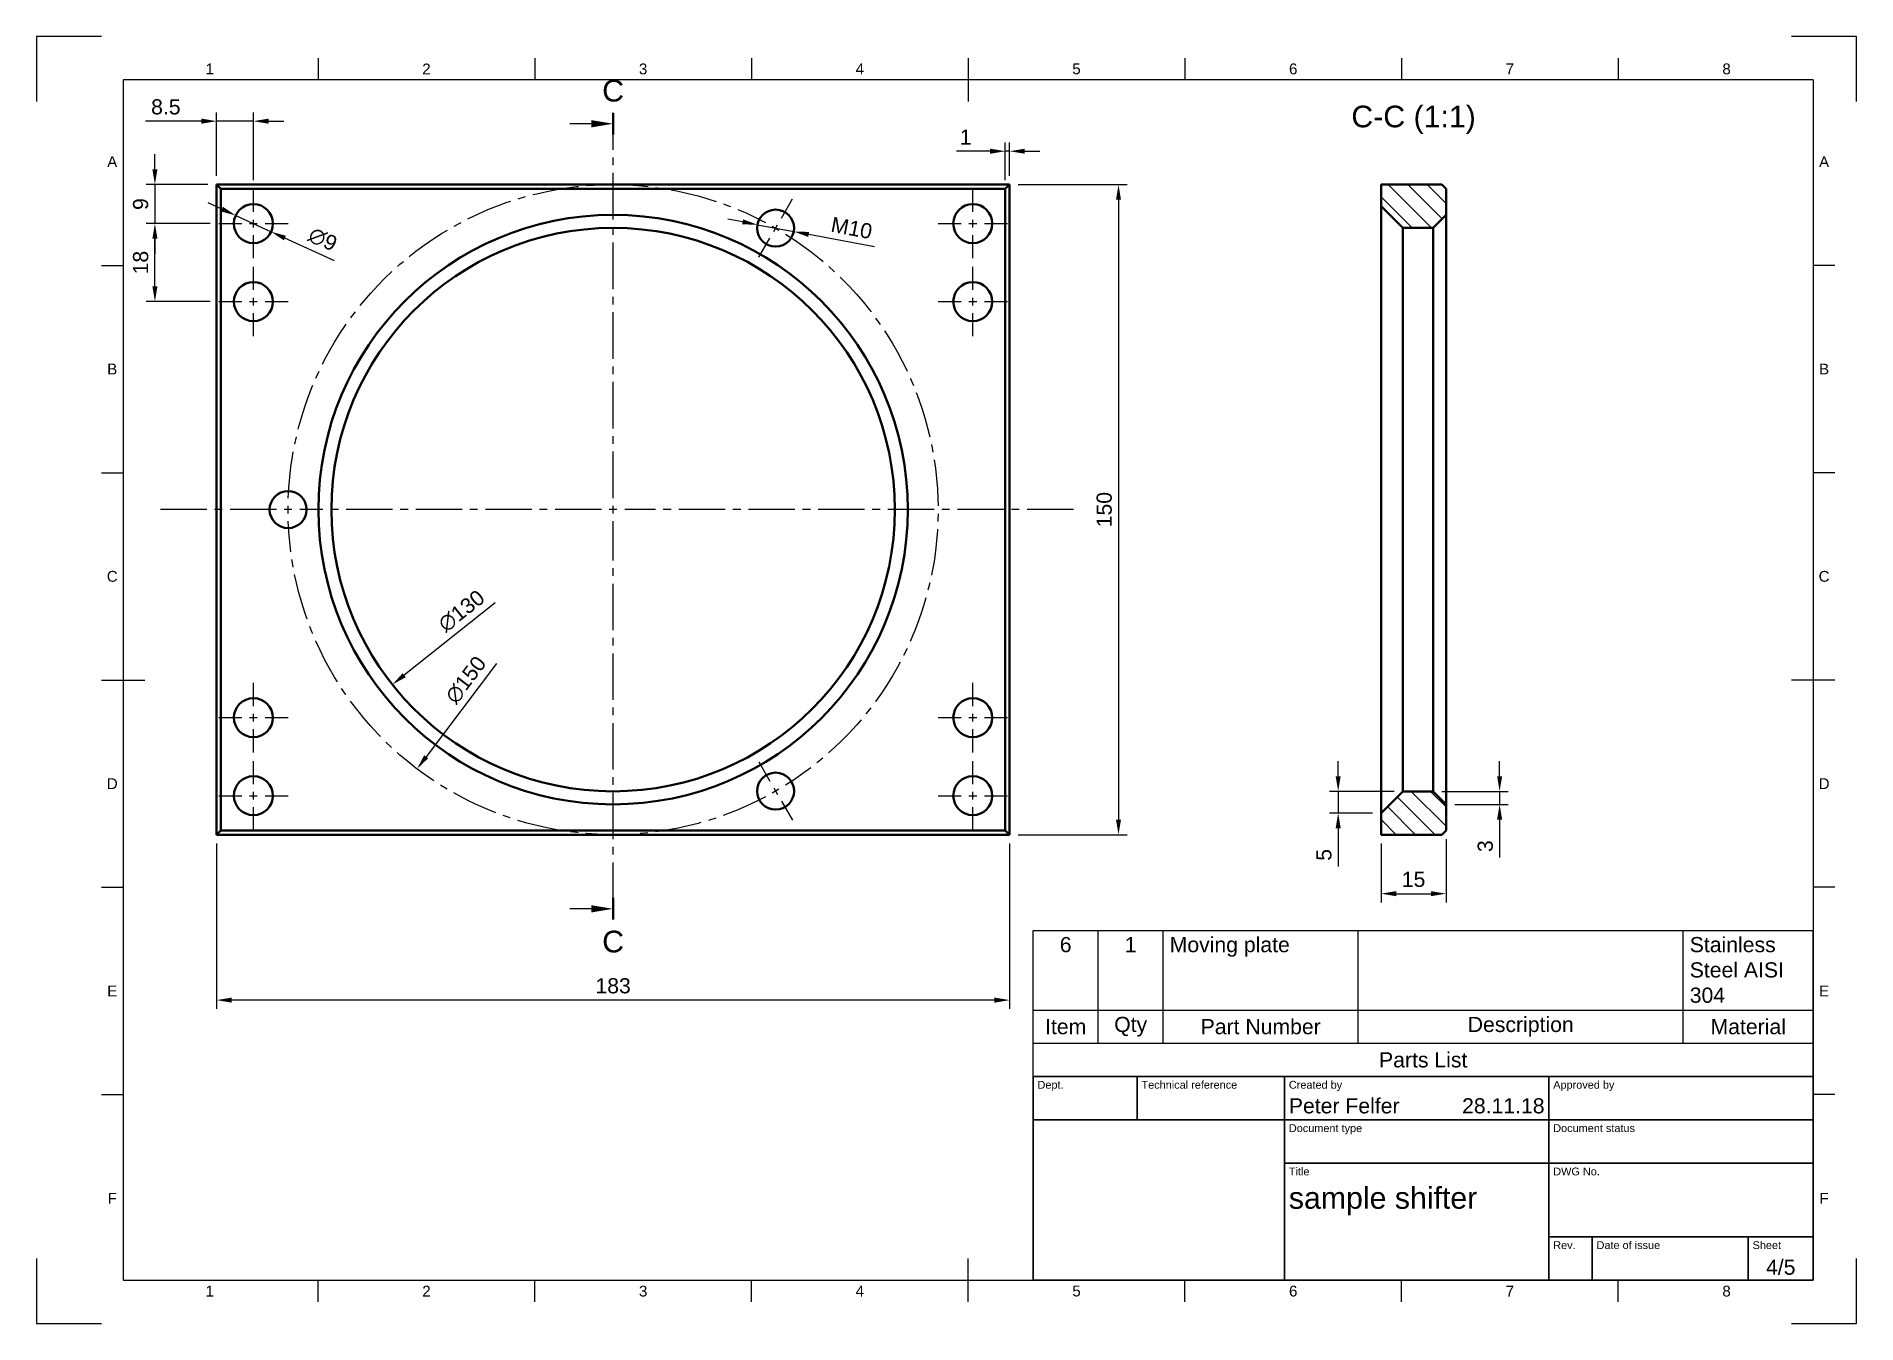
# Model space of a CAD drawing. Header units: millimetres. Extents: x 0 to 420, y 0 to 297.
import ezdxf
from ezdxf.enums import TextEntityAlignment as Align

# ---------------------------------------------------------------- set-up
doc = ezdxf.new("R2010")
doc.units = ezdxf.units.MM
doc.header["$LTSCALE"] = 0.75
doc.linetypes.add('CENTER2', pattern=[28.575, 19.05, -3.175, 3.175, -3.175])
for name, color, linetype, lineweight in [('Border', 7, 'Continuous', 25), ('FD_Dimensions', 7, 'Continuous', 25), ('Hatching', 7, 'Continuous', 25), ('Parts Lists', 7, 'Continuous', 25), ('Section Lines', 7, 'Continuous', 25), ('Smart Centers', 7, 'CENTER2', 25), ('TitleBlock', 7, 'Continuous', 35), ('View Labels', 7, 'Continuous', 25), ('Visible', 7, 'Continuous', 50)]:
    doc.layers.add(name, color=color, linetype=linetype, lineweight=lineweight)
doc.styles.add('FusionTitle', font='')
doc.styles.get("Standard").update_dxf_attribs({"font": 'arial.ttf'})
doc.styles.get('FusionTitle').set_extended_font_data('Arial Unicode MS')
doc.dimstyles.new('Dim-ISO-25', dxfattribs={"dimtxt": 3.5, "dimasz": 3.5, "dimexe": 2, "dimexo": 2, "dimgap": 1.5, "dimtad": 1, "dimzin": 12, "dimdsep": 46, "dimtxsty": 'Standard', "dimcen": 0, "dimazin": 3, "dimtp": 0.1, "dimtm": 0.1, "dimtfac": 0.714, "dimtmove": 0, "dimatfit": 3, "dimfxl": 1, "dimtzin": 12, "dimarcsym": 0})

# ---------------------------------------------------------------- blocks, each defined once
blk = doc.blocks.new('ISO_A3_SHEET')
at = {"layer": 'Border'}
for p, q in [((15, 297), (0, 297)), ((0, 297), (0, 282)), ((420, 297), (405, 297)), ((420, 282), (420, 297)), ((65, 292), (65, 287)), ((115, 292), (115, 287)), ((165, 292), (165, 287)), ((215, 292), (215, 282)), ((265, 292), (265, 287)), ((315, 292), (315, 287)), ((365, 292), (365, 287)), ((410, 287), (20, 287)), ((20, 287), (20, 10)), ((410, 287), (410, 10)), ((15, 244.16666), (20, 244.16666)), ((415, 244.16666), (410, 244.16666)), ((15, 196.33333), (20, 196.33333)), ((415, 196.33333), (410, 196.33333)), ((15, 148.5), (25, 148.5)), ((415, 148.5), (405, 148.5)), ((15, 100.66667), (20, 100.66667)), ((415, 100.66667), (410, 100.66667)), ((15, 52.83334), (20, 52.83334)), ((415, 52.83334), (410, 52.83334)), ((0, 15), (0, 0)), ((215, 5), (215, 15)), ((420, 0), (420, 15)), ((20, 10), (410, 10)), ((65, 5), (65, 10)), ((115, 5), (115, 10)), ((165, 5), (165, 10)), ((265, 5), (265, 10)), ((315, 5), (315, 10)), ((365, 5), (365, 10)), ((0, 0), (15, 0)), ((405, 0), (420, 0))]:
    blk.add_line(p, q, dxfattribs=at)
at = {"layer": 'Border', "style": 'FusionTitle'}
for s, p in [('1', (40, 289.5)), ('2', (90, 289.5)), ('3', (140, 289.5)), ('4', (190, 289.5)), ('5', (240, 289.5)), ('6', (290, 289.5)), ('7', (340, 289.5)), ('8', (390, 289.5)), ('A', (17.5, 268.08333)), ('A', (412.5, 268.08333)), ('B', (17.5, 220.25)), ('B', (412.5, 220.25)), ('C', (17.5, 172.41667)), ('C', (412.5, 172.41667)), ('D', (17.5, 124.58334)), ('D', (412.5, 124.58334)), ('E', (17.5, 76.75001)), ('E', (412.5, 76.75001)), ('F', (17.5, 28.91668)), ('F', (412.5, 28.91668)), ('1', (40, 7.5)), ('2', (90, 7.5)), ('3', (140, 7.5)), ('4', (190, 7.5)), ('5', (240, 7.5)), ('6', (290, 7.5)), ('7', (340, 7.5)), ('8', (390, 7.5))]:
    blk.add_text(s, height=2.5, dxfattribs=at).set_placement(p, align=Align.MIDDLE)
blk = doc.blocks.new('ISO_TITLEBLOCK')
at = {"layer": 'TitleBlock'}
for p, q in [((0, 47), (-180, 47)), ((-180, 47), (-180, 0)), ((-156, 37), (-156, 47)), ((-122, 0), (-122, 47)), ((-61, 0), (-61, 47)), ((0, 0), (0, 47)), ((-180, 37), (0, 37)), ((-122, 27), (0, 27)), ((-61, 10), (0, 10)), ((-51, 0), (-51, 10)), ((-15, 0), (-15, 10)), ((-180, 0), (0, 0))]:
    blk.add_line(p, q, dxfattribs=at)
at = {"layer": 'TitleBlock', "style": 'FusionTitle'}
for s, p in [('Dept.', (-179, 46)), ('Technical reference', (-155, 46)), ('Created by', (-121, 46)), ('Approved by', (-60, 46)), ('Document type', (-121, 36)), ('Document status', (-60, 36)), ('Title', (-121, 26)), ('DWG No.', (-60, 26)), ('Rev.', (-60, 9)), ('Date of issue', (-50, 9)), ('Sheet', (-14, 9))]:
    blk.add_text(s, height=1.8, dxfattribs=at).set_placement(p, align=Align.TOP_LEFT)
for tag, p, height in [('DEPT', (-179, 38.5), 3.5), ('TECHNICAL_REFERENCE', (-155, 38.5), 3.5), ('CREATED_BY', (-121, 38.5), 3.5), ('APPROVED_BY', (-60, 38.5), 3.5), ('DOCUMENT_TYPE', (-121, 28.5), 3.5), ('DOCUMENT_STATUS', (-60, 28.5), 3.5), ('TITLE_1', (-121, 16.5), 5), ('TITLE_2', (-121, 9), 5), ('TITLE_3', (-121, 1.5), 5), ('DATE_OF_ISSUE', (-50, 1.5), 3.5)]:
    blk.add_attdef(tag, p, '', height=height, dxfattribs=at)
for tag, p in [('CREATED_DATE', (-62, 38.5)), ('APPROVED_DATE', (-1, 38.5))]:
    blk.add_attdef(tag, text='', height=3.5, dxfattribs=at).set_placement(p, align=Align.RIGHT)
for tag, height, p in [('DRAWING_NUMBER', 5, (-30.5, 16.6)), ('REV', 3.5, (-56, 3.1)), ('SHEET', 3.5, (-7.5, 3.1))]:
    blk.add_attdef(tag, text='', height=height, dxfattribs=at).set_placement(p, align=Align.MIDDLE)
blk = doc.blocks.new('*U5')
at = {"layer": 'Smart Centers', "color": 0, "ltscale": 0.75, "transparency": 16777216}
for p, q in [((38.839453, 67.271906), (41.3815, 71.67486)), ((33.6185, 58.22895), (36.160547, 62.631904))]:
    blk.add_line(p, q, dxfattribs=at)
at = {"layer": 'Smart Centers', "color": 0, "linetype": 'Continuous', "ltscale": 0.75, "transparency": 16777216}
blk.add_line((37.053516, 64.178572), (37.946484, 65.725239), dxfattribs=at)
at = {"layer": 'Smart Centers', "color": 0, "linetype": 'Continuous', "ltscale": 0.75, "transparency": 16777216, "extrusion": (0, 0, -1)}
blk.add_arc((0, 0), 75, 119.317818, 120.682182, dxfattribs=at)
blk = doc.blocks.new('*U6')
at = {"layer": 'Smart Centers', "color": 0, "ltscale": 0.75, "transparency": 16777216}
for p, q in [((33.6185, -58.22895), (36.160547, -62.631904)), ((38.839453, -67.271906), (41.3815, -71.67486))]:
    blk.add_line(p, q, dxfattribs=at)
at = {"layer": 'Smart Centers', "color": 0, "linetype": 'Continuous', "ltscale": 0.75, "transparency": 16777216}
blk.add_line((37.053516, -64.178572), (37.946484, -65.725239), dxfattribs=at)
at = {"layer": 'Smart Centers', "color": 0, "linetype": 'Continuous', "ltscale": 0.75, "transparency": 16777216, "extrusion": (0, 0, -1)}
blk.add_arc((0, 0), 75, 239.317818, 240.682182, dxfattribs=at)
blk = doc.blocks.new('*U7')
at = {"layer": 'Smart Centers', "color": 0, "ltscale": 0.75, "transparency": 16777216}
blk.add_line((-77.678906, 0), (-104.767988, 0), dxfattribs=at)
at = {"layer": 'Smart Centers', "color": 0, "linetype": 'Continuous', "ltscale": 0.75, "transparency": 16777216}
blk.add_line((-74.107031, 0), (-75.892969, 0), dxfattribs=at)
at = {"layer": 'Smart Centers', "color": 0, "linetype": 'Continuous', "ltscale": 0.75, "transparency": 16777216, "extrusion": (0, 0, -1)}
blk.add_arc((0, 0), 75, 359.317818, 0.682182, dxfattribs=at)
blk = doc.blocks.new('*U8')
at = {"layer": 'Smart Centers', "color": 0, "ltscale": 0.75, "transparency": 16777216}
for p, q in [((0, 2.678906), (0, 89.041752)), ((-2.678906, 0), (-72.321094, 0)), ((106.232446, 0), (2.678906, 0)), ((0, -92.106755), (0, -2.678906))]:
    blk.add_line(p, q, dxfattribs=at)
at = {"layer": 'Smart Centers', "color": 0, "linetype": 'Continuous', "ltscale": 0.75, "transparency": 16777216}
for p, q in [((0.892969, 0), (-0.892969, 0)), ((0, -0.892969), (0, 0.892969))]:
    blk.add_line(p, q, dxfattribs=at)
blk = doc.blocks.new('*U9')
at = {"layer": 'Smart Centers', "color": 0, "ltscale": 0.75, "transparency": 16777216, "extrusion": (0, 0, -1)}
for start, end in [(2.0466, 117.9534), (122.0466, 237.9534), (242.0466, 357.9534)]:
    blk.add_arc((0, 0), 75, start, end, dxfattribs=at)
at = {"layer": 'Smart Centers', "color": 0, "ltscale": 0.75, "transparency": 16777216}
for name in ['*U8', '*U5', '*U7', '*U6']:
    blk.add_blockref(name, (0, 0), dxfattribs=at)
blk = doc.blocks.new('*D33')
at = {"layer": 'Defpoints', "color": 0, "transparency": 16777216}
for p in [(325.275779, 113.808905), (310.275779, 112.808905), (325.275779, 99.1994)]:
    blk.add_point(p, dxfattribs=at)
at = {"layer": 'FD_Dimensions', "lineweight": -2, "transparency": 16777216}
for p, q in [((310.275779, 110.808905), (310.275779, 97.1994)), ((325.275779, 111.808905), (325.275779, 97.1994)), ((313.775779, 99.1994), (321.775779, 99.1994))]:
    blk.add_line(p, q, dxfattribs=at)
at = {"layer": 'FD_Dimensions', "transparency": 16777216}
for points in [[(313.775779, 99.782734), (313.775779, 98.616067), (310.275779, 99.1994)], [(321.775779, 99.782734), (321.775779, 98.616067), (325.275779, 99.1994)]]:
    blk.add_solid(points, dxfattribs=at)
at = {"layer": 'FD_Dimensions', "color": 0, "transparency": 16777216, "insert": (317.775779, 102.486406), "char_height": 3.5, "attachment_point": 5}
blk.add_mtext('15', dxfattribs=at)
blk = doc.blocks.new('*D34')
at = {"layer": 'Defpoints', "color": 0, "transparency": 16777216}
for p in [(315.275779, 122.808905), (300.376284, 117.808905), (310.275779, 117.808905)]:
    blk.add_point(p, dxfattribs=at)
at = {"layer": 'FD_Dimensions', "lineweight": -2, "transparency": 16777216}
for p, q in [((300.376284, 126.308905), (300.376284, 129.808905)), ((313.275779, 122.808905), (298.376284, 122.808905)), ((300.376284, 122.808905), (300.376284, 117.808905)), ((308.275779, 117.808905), (298.376284, 117.808905)), ((300.376284, 114.308905), (300.376284, 105.488304))]:
    blk.add_line(p, q, dxfattribs=at)
at = {"layer": 'FD_Dimensions', "transparency": 16777216}
for points in [[(299.792951, 126.308905), (300.959618, 126.308905), (300.376284, 122.808905)], [(299.792951, 114.308905), (300.959618, 114.308905), (300.376284, 117.808905)]]:
    blk.add_solid(points, dxfattribs=at)
at = {"layer": 'FD_Dimensions', "color": 0, "transparency": 16777216, "insert": (297.096441, 108.148605), "char_height": 3.5, "attachment_point": 5, "rotation": 90}
blk.add_mtext('5', dxfattribs=at)
blk = doc.blocks.new('*D35')
at = {"layer": 'Defpoints', "color": 0, "transparency": 16777216}
for p in [(322.275779, 122.808905), (325.275779, 119.808905), (337.621736, 119.808905)]:
    blk.add_point(p, dxfattribs=at)
at = {"layer": 'FD_Dimensions', "lineweight": -2, "transparency": 16777216}
for p, q in [((337.621736, 126.308905), (337.621736, 129.808905)), ((324.275779, 122.808905), (339.621736, 122.808905)), ((337.621736, 122.808905), (337.621736, 119.808905)), ((327.275779, 119.808905), (339.621736, 119.808905)), ((337.621736, 116.308905), (337.621736, 107.516954))]:
    blk.add_line(p, q, dxfattribs=at)
at = {"layer": 'FD_Dimensions', "transparency": 16777216}
for points in [[(337.038403, 126.308905), (338.20507, 126.308905), (337.621736, 122.808905)], [(337.038403, 116.308905), (338.20507, 116.308905), (337.621736, 119.808905)]]:
    blk.add_solid(points, dxfattribs=at)
at = {"layer": 'FD_Dimensions', "color": 0, "transparency": 16777216, "insert": (334.333537, 110.162929), "char_height": 3.5, "attachment_point": 5, "rotation": 90}
blk.add_mtext('3', dxfattribs=at)
blk = doc.blocks.new('*U13')
at = {"layer": 'Smart Centers', "color": 0, "ltscale": 0.75, "transparency": 16777216}
for p, q in [((0, 2.678906), (0, 8)), ((-8, 0), (-2.678906, 0)), ((2.678906, 0), (8, 0)), ((0, -8), (0, -2.678906))]:
    blk.add_line(p, q, dxfattribs=at)
at = {"layer": 'Smart Centers', "color": 0, "linetype": 'Continuous', "ltscale": 0.75, "transparency": 16777216}
for p, q in [((-0.892969, 0), (0.892969, 0)), ((0, -0.892969), (0, 0.892969))]:
    blk.add_line(p, q, dxfattribs=at)
blk = doc.blocks.new('*U14')
at = {"layer": 'Smart Centers', "color": 0, "ltscale": 0.75, "transparency": 16777216}
for p, q in [((0, 2.678906), (0, 8)), ((-8, 0), (-2.678906, 0)), ((2.678906, 0), (8, 0)), ((0, -8), (0, -2.678906))]:
    blk.add_line(p, q, dxfattribs=at)
at = {"layer": 'Smart Centers', "color": 0, "linetype": 'Continuous', "ltscale": 0.75, "transparency": 16777216}
for p, q in [((-0.892969, 0), (0.892969, 0)), ((0, -0.892969), (0, 0.892969))]:
    blk.add_line(p, q, dxfattribs=at)
blk = doc.blocks.new('*U15')
at = {"layer": 'Smart Centers', "color": 0, "ltscale": 0.75, "transparency": 16777216}
for p, q in [((0, 2.678906), (0, 8)), ((-8, 0), (-2.678906, 0)), ((2.678906, 0), (8, 0)), ((0, -8), (0, -2.678906))]:
    blk.add_line(p, q, dxfattribs=at)
at = {"layer": 'Smart Centers', "color": 0, "linetype": 'Continuous', "ltscale": 0.75, "transparency": 16777216}
for p, q in [((-0.892969, 0), (0.892969, 0)), ((0, -0.892969), (0, 0.892969))]:
    blk.add_line(p, q, dxfattribs=at)
blk = doc.blocks.new('*U16')
at = {"layer": 'Smart Centers', "color": 0, "ltscale": 0.75, "transparency": 16777216}
for p, q in [((0, 2.678906), (0, 8)), ((-8, 0), (-2.678906, 0)), ((2.678906, 0), (8, 0)), ((0, -8), (0, -2.678906))]:
    blk.add_line(p, q, dxfattribs=at)
at = {"layer": 'Smart Centers', "color": 0, "linetype": 'Continuous', "ltscale": 0.75, "transparency": 16777216}
for p, q in [((-0.892969, 0), (0.892969, 0)), ((0, -0.892969), (0, 0.892969))]:
    blk.add_line(p, q, dxfattribs=at)
blk = doc.blocks.new('*U17')
at = {"layer": 'Smart Centers', "color": 0, "ltscale": 0.75, "transparency": 16777216}
for p, q in [((0, 2.678906), (0, 8)), ((-8, 0), (-2.678906, 0)), ((2.678906, 0), (8, 0)), ((0, -8), (0, -2.678906))]:
    blk.add_line(p, q, dxfattribs=at)
at = {"layer": 'Smart Centers', "color": 0, "linetype": 'Continuous', "ltscale": 0.75, "transparency": 16777216}
for p, q in [((-0.892969, 0), (0.892969, 0)), ((0, -0.892969), (0, 0.892969))]:
    blk.add_line(p, q, dxfattribs=at)
blk = doc.blocks.new('*U18')
at = {"layer": 'Smart Centers', "color": 0, "ltscale": 0.75, "transparency": 16777216}
for p, q in [((0, 2.678906), (0, 8)), ((-8, 0), (-2.678906, 0)), ((2.678906, 0), (8, 0)), ((0, -8), (0, -2.678906))]:
    blk.add_line(p, q, dxfattribs=at)
at = {"layer": 'Smart Centers', "color": 0, "linetype": 'Continuous', "ltscale": 0.75, "transparency": 16777216}
for p, q in [((-0.892969, 0), (0.892969, 0)), ((0, -0.892969), (0, 0.892969))]:
    blk.add_line(p, q, dxfattribs=at)
blk = doc.blocks.new('*U19')
at = {"layer": 'Smart Centers', "color": 0, "ltscale": 0.75, "transparency": 16777216}
for p, q in [((0, 2.678906), (0, 8)), ((-8, 0), (-2.678906, 0)), ((2.678906, 0), (8, 0)), ((0, -8), (0, -2.678906))]:
    blk.add_line(p, q, dxfattribs=at)
at = {"layer": 'Smart Centers', "color": 0, "linetype": 'Continuous', "ltscale": 0.75, "transparency": 16777216}
for p, q in [((-0.892969, 0), (0.892969, 0)), ((0, -0.892969), (0, 0.892969))]:
    blk.add_line(p, q, dxfattribs=at)
blk = doc.blocks.new('*U20')
at = {"layer": 'Smart Centers', "color": 0, "ltscale": 0.75, "transparency": 16777216}
for p, q in [((0, 2.678906), (0, 8)), ((-8, 0), (-2.678906, 0)), ((2.678906, 0), (8, 0)), ((0, -8), (0, -2.678906))]:
    blk.add_line(p, q, dxfattribs=at)
at = {"layer": 'Smart Centers', "color": 0, "linetype": 'Continuous', "ltscale": 0.75, "transparency": 16777216}
for p, q in [((-0.892969, 0), (0.892969, 0)), ((0, -0.892969), (0, 0.892969))]:
    blk.add_line(p, q, dxfattribs=at)
blk = doc.blocks.new('*D36')
at = {"layer": 'Defpoints', "color": 0, "transparency": 16777216}
for p in [(41.572861, 277.444573), (41.572861, 262.808905), (50.072861, 261.808905)]:
    blk.add_point(p, dxfattribs=at)
at = {"layer": 'FD_Dimensions', "lineweight": -2, "transparency": 16777216}
for p, q in [((38.072861, 277.444573), (25.169724, 277.444573)), ((41.572861, 264.808905), (41.572861, 279.444573)), ((50.072861, 277.444573), (41.572861, 277.444573)), ((50.072861, 263.808905), (50.072861, 279.444573)), ((53.572861, 277.444573), (57.072861, 277.444573))]:
    blk.add_line(p, q, dxfattribs=at)
at = {"layer": 'FD_Dimensions', "transparency": 16777216}
for points in [[(38.072861, 278.027906), (38.072861, 276.86124), (41.572861, 277.444573)], [(53.572861, 278.027906), (53.572861, 276.86124), (50.072861, 277.444573)]]:
    blk.add_solid(points, dxfattribs=at)
at = {"layer": 'FD_Dimensions', "color": 0, "transparency": 16777216, "insert": (29.871292, 280.731579), "char_height": 3.5, "attachment_point": 5}
blk.add_mtext('8.5', dxfattribs=at)
blk = doc.blocks.new('*D37')
at = {"layer": 'Defpoints', "color": 0, "transparency": 16777216}
for p in [(41.572861, 262.808905), (27.346733, 253.808905), (42.072861, 253.808905)]:
    blk.add_point(p, dxfattribs=at)
at = {"layer": 'FD_Dimensions', "lineweight": -2, "transparency": 16777216}
for p, q in [((27.346733, 266.308905), (27.346733, 269.808905)), ((39.572861, 262.808905), (25.346733, 262.808905)), ((27.346733, 262.808905), (27.346733, 253.808905)), ((40.072861, 253.808905), (25.346733, 253.808905)), ((27.346733, 250.308905), (27.346733, 246.808905))]:
    blk.add_line(p, q, dxfattribs=at)
at = {"layer": 'FD_Dimensions', "transparency": 16777216}
for points in [[(26.763399, 266.308905), (27.930066, 266.308905), (27.346733, 262.808905)], [(26.763399, 250.308905), (27.930066, 250.308905), (27.346733, 253.808905)]]:
    blk.add_solid(points, dxfattribs=at)
at = {"layer": 'FD_Dimensions', "color": 0, "transparency": 16777216, "insert": (24.059727, 258.308905), "char_height": 3.5, "attachment_point": 5, "rotation": 90}
blk.add_mtext('9', dxfattribs=at)
blk = doc.blocks.new('*D38')
at = {"layer": 'Defpoints', "color": 0, "transparency": 16777216}
for p in [(27.346733, 253.808905), (42.072861, 253.808905), (42.072861, 235.808905)]:
    blk.add_point(p, dxfattribs=at)
at = {"layer": 'FD_Dimensions', "lineweight": -2, "transparency": 16777216}
for p, q in [((40.072861, 253.808905), (25.346733, 253.808905)), ((27.346733, 239.308905), (27.346733, 250.308905)), ((40.072861, 235.808905), (25.346733, 235.808905))]:
    blk.add_line(p, q, dxfattribs=at)
at = {"layer": 'FD_Dimensions', "transparency": 16777216}
for points in [[(26.763399, 250.308905), (27.930066, 250.308905), (27.346733, 253.808905)], [(26.763399, 239.308905), (27.930066, 239.308905), (27.346733, 235.808905)]]:
    blk.add_solid(points, dxfattribs=at)
at = {"layer": 'FD_Dimensions', "color": 0, "transparency": 16777216, "insert": (24.059727, 244.808905), "char_height": 3.5, "attachment_point": 5, "rotation": 90}
blk.add_mtext('18', dxfattribs=at)
blk = doc.blocks.new('*D39')
at = {"layer": 'Defpoints', "color": 0, "transparency": 16777216}
for p in [(224.572861, 262.808905), (224.572861, 112.808905), (249.690877, 112.808905)]:
    blk.add_point(p, dxfattribs=at)
at = {"layer": 'FD_Dimensions', "lineweight": -2, "transparency": 16777216}
for p, q in [((226.572861, 262.808905), (251.690877, 262.808905)), ((249.690877, 259.308905), (249.690877, 116.308905)), ((226.572861, 112.808905), (251.690877, 112.808905))]:
    blk.add_line(p, q, dxfattribs=at)
at = {"layer": 'FD_Dimensions', "transparency": 16777216}
for points in [[(249.107543, 259.308905), (250.27421, 259.308905), (249.690877, 262.808905)], [(249.107543, 116.308905), (250.27421, 116.308905), (249.690877, 112.808905)]]:
    blk.add_solid(points, dxfattribs=at)
at = {"layer": 'FD_Dimensions', "color": 0, "transparency": 16777216, "insert": (246.403871, 187.808905), "char_height": 3.5, "attachment_point": 5, "rotation": 90}
blk.add_mtext('150', dxfattribs=at)
blk = doc.blocks.new('*D40')
at = {"layer": 'Defpoints', "color": 0, "transparency": 16777216}
for p in [(41.572861, 112.808905), (224.572861, 112.808905), (41.572861, 74.637888)]:
    blk.add_point(p, dxfattribs=at)
at = {"layer": 'FD_Dimensions', "lineweight": -2, "transparency": 16777216}
for p, q in [((41.572861, 110.808905), (41.572861, 72.637888)), ((224.572861, 110.808905), (224.572861, 72.637888)), ((221.072861, 74.637888), (45.072861, 74.637888))]:
    blk.add_line(p, q, dxfattribs=at)
at = {"layer": 'FD_Dimensions', "transparency": 16777216}
for points in [[(45.072861, 75.221221), (45.072861, 74.054554), (41.572861, 74.637888)], [(221.072861, 75.221221), (221.072861, 74.054554), (224.572861, 74.637888)]]:
    blk.add_solid(points, dxfattribs=at)
at = {"layer": 'FD_Dimensions', "color": 0, "transparency": 16777216, "insert": (133.072861, 77.926087), "char_height": 3.5, "attachment_point": 5}
blk.add_mtext('183', dxfattribs=at)
blk = doc.blocks.new('*D41')
at = {"layer": 'Defpoints', "color": 0, "transparency": 16777216}
for p in [(184.015789, 228.179911), (82.129934, 147.437898)]:
    blk.add_point(p, dxfattribs=at)
at = {"layer": 'FD_Dimensions', "lineweight": -2, "transparency": 16777216}
blk.add_line((105.892832, 166.269405), (84.873015, 149.611722), dxfattribs=at)
at = {"layer": 'FD_Dimensions', "transparency": 16777216}
blk.add_solid([(84.510711, 150.068902), (85.235319, 149.154542), (82.129934, 147.437898)], dxfattribs=at)
at = {"layer": 'FD_Dimensions', "color": 0, "transparency": 16777216, "insert": (98.097046, 164.410348), "char_height": 3.5, "attachment_point": 5, "rotation": 38.39594569}
blk.add_mtext('∅130', dxfattribs=at)
blk = doc.blocks.new('*D42')
at = {"layer": 'Defpoints', "color": 0, "transparency": 16777216}
for p in [(178.319458, 247.623163), (87.826265, 127.994646)]:
    blk.add_point(p, dxfattribs=at)
at = {"layer": 'FD_Dimensions', "lineweight": -2, "transparency": 16777216}
blk.add_line((106.190646, 152.271651), (89.937773, 130.785978), dxfattribs=at)
at = {"layer": 'FD_Dimensions', "transparency": 16777216}
blk.add_solid([(89.472551, 131.137896), (90.402995, 130.434061), (87.826265, 127.994646)], dxfattribs=at)
at = {"layer": 'FD_Dimensions', "color": 0, "transparency": 16777216, "insert": (99.108533, 148.520109), "char_height": 3.5, "attachment_point": 5, "rotation": 52.8942378}
blk.add_mtext('∅150', dxfattribs=at)
blk = doc.blocks.new('*D43')
at = {"layer": 'Defpoints', "color": 0, "transparency": 16777216}
for p in [(45.985167, 255.690595), (54.160555, 251.927215)]:
    blk.add_point(p, dxfattribs=at)
at = {"layer": 'FD_Dimensions', "lineweight": -2, "transparency": 16777216}
for p, q in [((42.80585, 257.154131), (39.626532, 258.617668)), ((45.985167, 255.690595), (54.160555, 251.927215)), ((68.794029, 245.190982), (57.339873, 250.463678))]:
    blk.add_line(p, q, dxfattribs=at)
at = {"layer": 'FD_Dimensions', "transparency": 16777216}
for points in [[(43.049772, 257.684017), (42.561927, 256.624245), (45.985167, 255.690595)], [(57.583796, 250.993565), (57.09595, 249.933792), (54.160555, 251.927215)]]:
    blk.add_solid(points, dxfattribs=at)
at = {"layer": 'FD_Dimensions', "color": 0, "transparency": 16777216, "insert": (66.072013, 250.170317), "char_height": 3.5, "attachment_point": 5, "rotation": 335.28195188}
blk.add_mtext('∅9', dxfattribs=at)
blk = doc.blocks.new('*D44')
at = {"layer": 'Defpoints', "color": 0, "transparency": 16777216}
for p in [(166.384499, 253.55503), (174.761224, 251.96659)]:
    blk.add_point(p, dxfattribs=at)
at = {"layer": 'FD_Dimensions', "lineweight": -2, "transparency": 16777216}
for p, q in [((162.945777, 254.2071), (159.507055, 254.859169)), ((166.384499, 253.55503), (174.761224, 251.96659)), ((193.351833, 248.441336), (178.199946, 251.31452))]:
    blk.add_line(p, q, dxfattribs=at)
at = {"layer": 'FD_Dimensions', "transparency": 16777216}
for points in [[(163.054455, 254.78022), (162.837099, 253.633979), (166.384499, 253.55503)], [(178.308624, 251.887641), (178.091267, 250.7414), (174.761224, 251.96659)]]:
    blk.add_solid(points, dxfattribs=at)
at = {"layer": 'FD_Dimensions', "color": 0, "transparency": 16777216, "insert": (188.111156, 252.780682), "char_height": 3.5, "attachment_point": 5, "rotation": 349.26271791}
blk.add_mtext('M10', dxfattribs=at)
blk = doc.blocks.new('*D45')
at = {"layer": 'Defpoints', "color": 0, "transparency": 16777216}
for p in [(223.572861, 270.504288), (223.572861, 261.808905), (224.572861, 262.808905)]:
    blk.add_point(p, dxfattribs=at)
at = {"layer": 'FD_Dimensions', "lineweight": -2, "transparency": 16777216}
for p, q in [((220.072861, 270.504288), (212.283639, 270.504288)), ((223.572861, 263.808905), (223.572861, 272.504288)), ((224.572861, 270.504288), (223.572861, 270.504288)), ((224.572861, 264.808905), (224.572861, 272.504288)), ((228.072861, 270.504288), (231.572861, 270.504288))]:
    blk.add_line(p, q, dxfattribs=at)
at = {"layer": 'FD_Dimensions', "transparency": 16777216}
for points in [[(220.072861, 271.087621), (220.072861, 269.920954), (223.572861, 270.504288)], [(228.072861, 271.087621), (228.072861, 269.920954), (224.572861, 270.504288)]]:
    blk.add_solid(points, dxfattribs=at)
at = {"layer": 'FD_Dimensions', "color": 0, "transparency": 16777216, "insert": (214.42825, 273.76145), "char_height": 3.5, "attachment_point": 5}
blk.add_mtext('1', dxfattribs=at)
blk = doc.blocks.new('*T31')
at = {"layer": 'Parts Lists', "color": 0, "linetype": 'ByBlock', "lineweight": -2, "transparency": 16777216}
for p, q in [((0, 33.695771), (180, 33.695771)), ((0, 0), (0, 33.695771)), ((15, 7.666667), (15, 33.695771)), ((30, 7.666667), (30, 33.695771)), ((75, 7.666667), (75, 33.695771)), ((150, 7.666667), (150, 33.695771)), ((180, 0), (180, 33.695771)), ((0, 15.333333), (180, 15.333333)), ((0, 7.666667), (180, 7.666667)), ((0, 0), (180, 0))]:
    blk.add_line(p, q, dxfattribs=at)
at = {"layer": 'Parts Lists', "color": 0, "transparency": 16777216, "char_height": 3.5}
for s, insert, width, attachment_point in [('6', (7.5, 32.195771), 12, 2), ('1', (22.5, 32.195771), 12, 2), ('Moving plate', (31.5, 32.195771), 42, 1), ('Stainless Steel AISI 304', (151.5, 32.195771), 27, 1), ('Item', (7.5, 11.5), 12, 5), ('Qty', (22.5, 11.5), 12, 5), ('Part Number', (52.5, 11.5), 42, 5), ('Description', (112.5, 11.5), 72, 5), ('Material', (165, 11.5), 27, 5), ('Parts List', (90, 3.833333), 177, 5)]:
    blk.add_mtext(s, dxfattribs=dict(at, insert=insert, width=width, attachment_point=attachment_point))

msp = doc.modelspace()

# ---------------------------------------------------------------- hatches: boundary and pattern name
at = {"layer": 'Hatching'}
h = msp.add_hatch(dxfattribs=at)
h.set_pattern_fill('ANSI31', color=256, angle=270, style=0)
h.paths.add_polyline_path([(322.276, 252.809), (325.276, 255.809), (325.276, 261.809), (324.276, 262.809), (310.276, 262.809), (310.276, 257.809), (315.276, 252.809)], flags=0)
h.paths.add_polyline_path([(325.276, 119.809), (322.276, 122.809), (315.276, 122.809), (310.276, 117.809), (310.276, 112.809), (324.276, 112.809), (325.276, 113.809)], flags=0)

# ---------------------------------------------------------------- linework, layer by layer
at = {"layer": 'Section Lines', "lineweight": 50}
for p, q in [((133.073, 279.351), (133.073, 274.351)), ((133.073, 93.202), (133.073, 98.202))]:
    msp.add_line(p, q, dxfattribs=at)
at = {"layer": 'Section Lines'}
for p, q in [((128.073, 276.851), (123.073, 276.851)), ((128.073, 95.702), (123.073, 95.702))]:
    msp.add_line(p, q, dxfattribs=at)
for points in [[(128.073, 277.684), (133.073, 276.851), (128.073, 276.017)], [(128.073, 96.535), (133.073, 95.702), (128.073, 94.869)]]:
    msp.add_solid(points, dxfattribs=at)
at = {"layer": 'Visible', "extrusion": (-1, 4e-16, 0)}
for p, q in [((224.573, 262.809), (41.573, 262.809)), ((41.573, 262.809), (41.573, 112.809)), ((42.573, 261.809), (41.573, 262.809)), ((42.573, 113.809), (42.573, 261.809)), ((42.573, 261.809), (223.573, 261.809)), ((223.573, 261.809), (224.573, 262.809)), ((223.573, 261.809), (223.573, 113.809)), ((224.573, 112.809), (224.573, 262.809)), ((42.573, 113.809), (41.573, 112.809)), ((223.573, 113.809), (42.573, 113.809)), ((223.573, 113.809), (224.573, 112.809)), ((41.573, 112.809), (224.573, 112.809))]:
    msp.add_line(p, q, dxfattribs=at)
at = {"layer": 'Visible'}
for p, q in [((310.276, 262.809), (310.276, 257.809)), ((324.276, 262.809), (310.276, 262.809)), ((325.276, 261.809), (324.276, 262.809)), ((325.276, 255.809), (325.276, 261.809)), ((310.276, 257.809), (315.276, 252.809)), ((310.276, 257.809), (310.276, 117.809)), ((315.276, 252.809), (322.276, 252.809)), ((315.276, 122.809), (315.276, 252.809)), ((322.276, 252.809), (325.276, 255.809)), ((322.276, 252.809), (322.276, 122.809)), ((325.276, 119.809), (325.276, 255.809)), ((315.276, 122.809), (310.276, 117.809)), ((322.276, 122.809), (315.276, 122.809)), ((325.276, 119.809), (322.276, 122.809)), ((310.276, 117.809), (310.276, 112.809)), ((325.276, 113.809), (325.276, 119.809)), ((324.276, 112.809), (325.276, 113.809)), ((310.276, 112.809), (324.276, 112.809))]:
    msp.add_line(p, q, dxfattribs=at)
at = {"layer": 'Visible', "extrusion": (0, 1e-16, -1)}
for centre, radius in [((-50.073, 253.809), 4.5), ((-170.573, 252.761), 4.263), ((-216.073, 253.809), 4.5), ((-133.073, 187.809), 65), ((-50.073, 235.809), 4.5), ((-216.073, 235.809), 4.5), ((-58.073, 187.809), 4.263), ((-50.073, 139.809), 4.5), ((-216.073, 139.809), 4.5), ((-50.073, 121.809), 4.5), ((-170.573, 122.857), 4.263), ((-216.073, 121.809), 4.5)]:
    msp.add_circle(centre, radius, dxfattribs=at)
at = {"layer": 'Visible'}
msp.add_circle((133.073, 187.809), 68, dxfattribs=at)

# ---------------------------------------------------------------- block references
msp.add_blockref('*T31', (230, 57))
at = {"layer": 'Border'}
msp.add_blockref('ISO_A3_SHEET', (0, 0), dxfattribs=at)
at = {"layer": 'Smart Centers', "ltscale": 0.75}
for name, p in [('*U9', (133.073, 187.809)), ('*U13', (50.073, 253.809)), ('*U20', (216.073, 253.809)), ('*U14', (50.073, 235.809)), ('*U19', (216.073, 235.809)), ('*U15', (50.073, 139.809)), ('*U18', (216.073, 139.809)), ('*U16', (50.073, 121.809)), ('*U17', (216.073, 121.809))]:
    msp.add_blockref(name, p, dxfattribs=at)
at = {"layer": 'TitleBlock'}
msp.add_blockref('ISO_TITLEBLOCK', (410, 10), dxfattribs=at).add_auto_attribs({'CREATED_DATE': '28.11.18', 'SHEET': '4/5', 'TITLE_1': 'sample shifter', 'CREATED_BY': 'Peter Felfer'})

# ---------------------------------------------------------------- texts
at = {"layer": 'Section Lines', "char_height": 5, "attachment_point": 5}
for insert in [(133.073, 284.436), (133.073, 88.117)]:
    msp.add_mtext('C', dxfattribs=dict(at, insert=insert))
at = {"layer": 'View Labels', "insert": (317.776, 274.517), "char_height": 5, "width": 30.61733, "attachment_point": 8}
msp.add_mtext('C-C (1:1)', dxfattribs=at)

# ---------------------------------------------------------------- dimensions: what is measured, and where the dimension line sits
at = {"layer": 'FD_Dimensions'}
for base, p1, p2, angle, picture, middle in [((41.573, 277.445), (50.073, 261.809), (41.573, 262.809), 180, '*D36', (29.871, 280.732)), ((223.573, 270.504), (224.573, 262.809), (223.573, 261.809), 180, '*D45', (214.428, 273.761)), ((27.347, 253.809), (41.573, 262.809), (42.073, 253.809), 270, '*D37', (24.06, 258.309)), ((249.691, 112.809), (224.573, 262.809), (224.573, 112.809), 270, '*D39', (246.404, 187.809)), ((27.347, 253.809), (42.073, 235.809), (42.073, 253.809), 90, '*D38', (24.06, 244.809)), ((300.376, 117.809), (315.276, 122.809), (310.276, 117.809), 270, '*D34', (297.096, 108.149)), ((337.622, 119.809), (322.276, 122.809), (325.276, 119.809), 270, '*D35', (334.334, 110.163)), ((41.573, 74.638), (224.573, 112.809), (41.573, 112.809), 180, '*D40', (133.073, 77.926))]:
    dim = msp.add_linear_dim(base=base, p1=p1, p2=p2, angle=angle, dimstyle='Dim-ISO-25', override={"dimlfac": 1, "dimclrd": 256, "dimclre": 256}, dxfattribs=at)
    dim.commit()
    dim.dimension.update_dxf_attribs({"geometry": picture, "text_midpoint": middle})
for p1, p2, picture, middle in [((45.985, 255.691), (54.161, 251.927), '*D43', (64.657, 247.096)), ((178.319, 247.623), (87.826, 127.995), '*D42', (101.808, 146.478)), ((184.016, 228.18), (82.13, 147.438), '*D41', (100.199, 161.757))]:
    dim = msp.add_diameter_dim_2p(p1=p1, p2=p2, dimstyle='Dim-ISO-25', override={"dimlfac": 1, "dimclrd": 256, "dimclre": 256}, dxfattribs=at)
    dim.commit()
    dim.dimension.update_dxf_attribs({"geometry": picture, "text_midpoint": middle, "dimtype": 163})
dim = msp.add_diameter_dim_2p(p1=(166.384, 253.555), p2=(174.761, 251.967), text='M10', dimstyle='Dim-ISO-25', override={"dimlfac": 1, "dimclrd": 256, "dimclre": 256}, dxfattribs=at)
dim.commit()
dim.dimension.update_dxf_attribs({"geometry": '*D44', "text_midpoint": (187.499, 249.551), "dimtype": 163})
dim = msp.add_linear_dim(base=(325.276, 99.199), p1=(310.276, 112.809), p2=(325.276, 113.809), dimstyle='Dim-ISO-25', override={"dimlfac": 1, "dimclrd": 256, "dimclre": 256}, dxfattribs=at)
dim.commit()
dim.dimension.update_dxf_attribs({"geometry": '*D33', "text_midpoint": (317.776, 102.486)})

doc.saveas('drawing.dxf')
